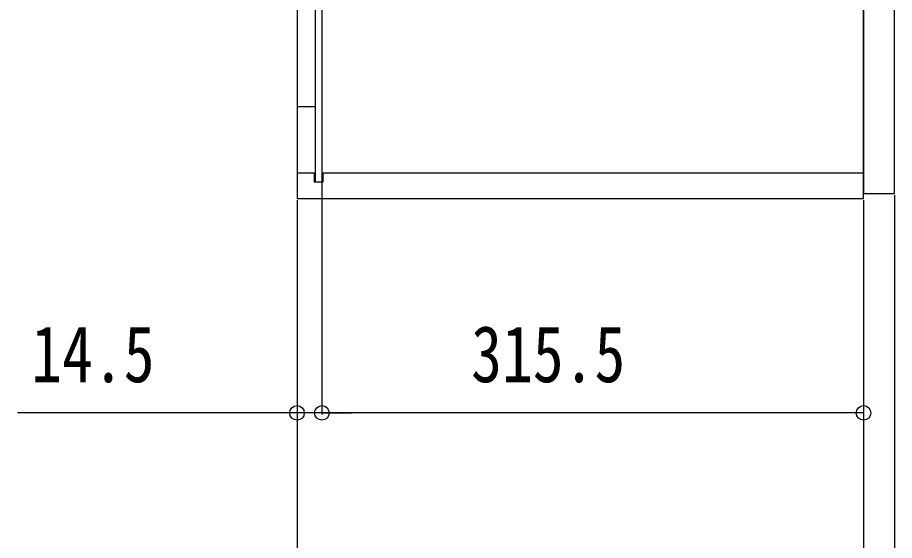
# Model space of a CAD drawing. Units: millimetres, scale not verified. Extents: x -4205 to 4205, y -2970 to 2970.
# Drawn here: x -3148 to -2637, y -986 to -681 of the extents above; entities that cross this region are included whole.
import ezdxf
from ezdxf.enums import TextEntityAlignment as Align

# ---------------------------------------------------------------- set-up
doc = ezdxf.new("R2010")
doc.units = ezdxf.units.MM
doc.header["$LTSCALE"] = 20
doc.layers.add('0-3_YKK_12', color=2, linetype='Continuous')
doc.layers.add('0-5_YKK_D', color=6, linetype='Continuous')
doc.styles.add('ＭＳ ゴシック', font='')
doc.styles.get('ＭＳ ゴシック').set_extended_font_data('MS Gothic')

msp = doc.modelspace()

# ---------------------------------------------------------------- linework, layer by layer
at = {"layer": '0-3_YKK_12'}
for p, q in [((-2974.48, 1393.5), (-2974.48, -777.5)), ((-2970.48, 1393.5), (-2970.48, -777.5)), ((-2974.48, -733.5), (-2984.98, -733.5)), ((-2984.98, -772), (-2974.98, -772)), ((-2974.98, -772), (-2974.98, -777.5)), ((-2969.98, -772), (-2969.98, -777.5)), ((-2969.98, -772), (-2654.98, -772)), ((-2969.98, -777.5), (-2974.98, -777.5))]:
    msp.add_line(p, q, dxfattribs=at)
for points in [[(-2984.98, -787), (-2654.98, -787), (-2654.98, 1403), (-2984.98, 1403)], [(-2654.98, -784), (-2636.98, -784), (-2636.98, 1400), (-2654.98, 1400)]]:
    msp.add_lwpolyline(points, close=True, dxfattribs=at)
at = {"layer": '0-5_YKK_D'}
for p, q in [((-2970.48, -776.75), (-2970.48, -913)), ((-2970.48, -776.75), (-2970.48, -913)), ((-2636.98, -785), (-2636.98, -1038)), ((-2636.98, -785), (-2636.98, -1163)), ((-2984.98, -788), (-2984.98, -913)), ((-2984.98, -788), (-2984.98, -1038)), ((-2984.98, -788), (-2984.98, -1163)), ((-2654.98, -788), (-2654.98, -913)), ((-2654.98, -788), (-2654.98, -1038)), ((-2654.98, -788), (-2654.98, -1038)), ((-2984.98, -912), (-3147.78, -912)), ((-2970.48, -912), (-2984.98, -912)), ((-2654.98, -912), (-2970.48, -912)), ((-2970.48, -912), (-2953.48, -912))]:
    msp.add_line(p, q, dxfattribs=at)
for centre in [(-2984.98, -912), (-2970.48, -912), (-2970.48, -912), (-2654.98, -912)]:
    msp.add_circle(centre, 4.25, dxfattribs=at)

# ---------------------------------------------------------------- texts
at = {"layer": '0-5_YKK_D', "style": 'ＭＳ ゴシック', "width": 0.8}
for s, p in [('14.5', (-3139.78, -904)), ('315.5', (-2883.53, -904))]:
    msp.add_text(s, height=32.99, dxfattribs=at).set_placement(p, align=Align.BOTTOM_LEFT)

doc.saveas('drawing.dxf')
